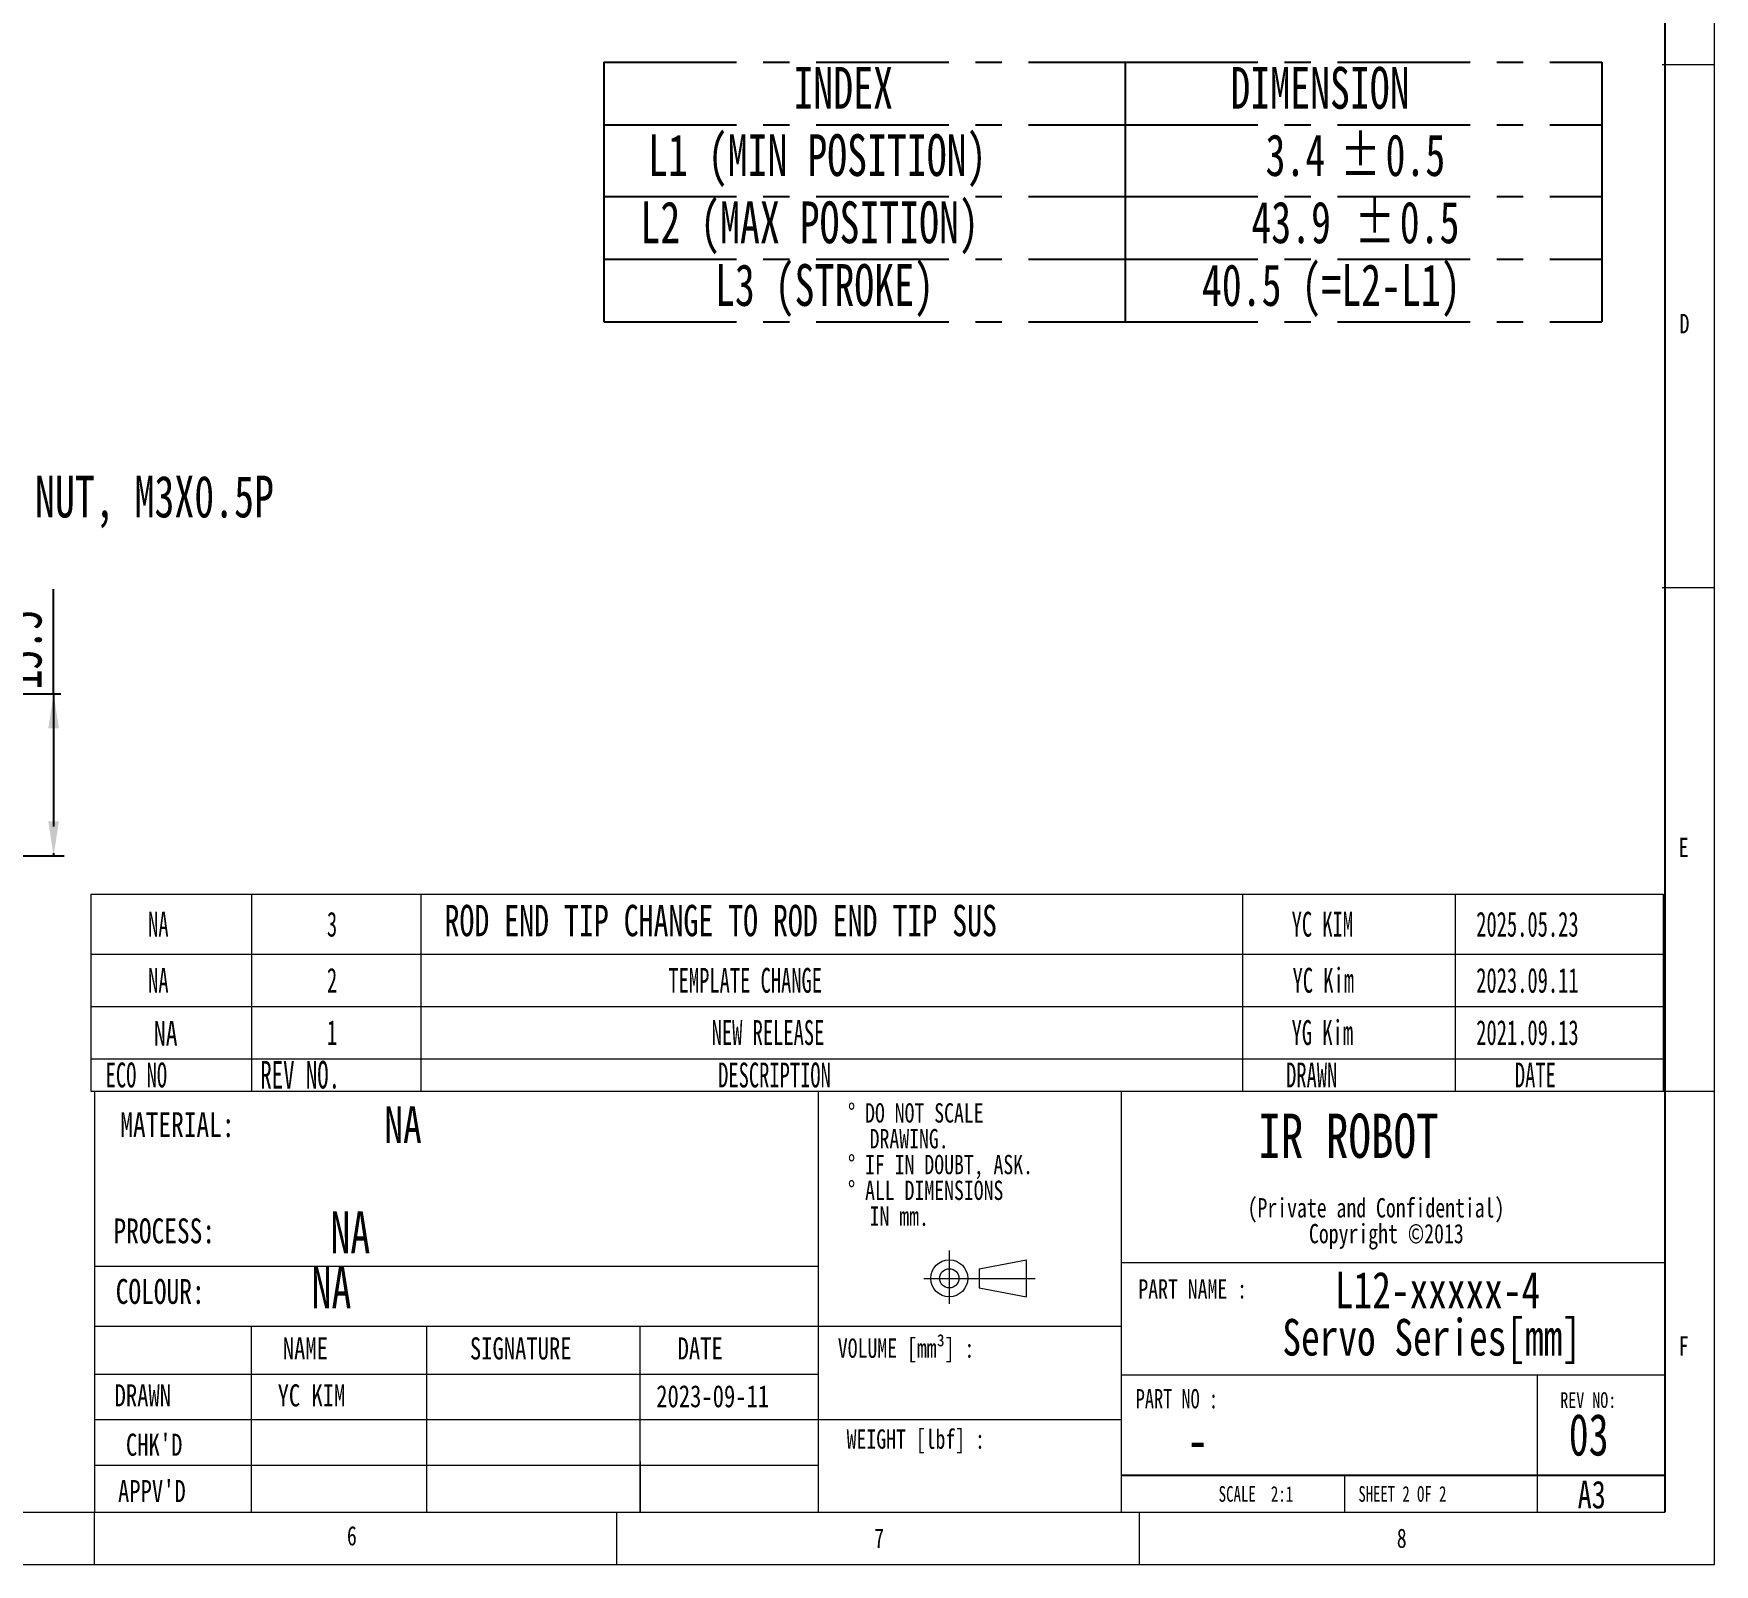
# Paper-space layout '시트2-ENG' of a CAD drawing. Header units: millimetres. Extents: x 5 to 415, y 5 to 292.
# Drawn here: x 254.2 to 415, y 5 to 151.5 of the extents above; entities that cross this region are included whole.
import ezdxf

# ---------------------------------------------------------------- set-up
doc = ezdxf.new("R2010")
doc.units = ezdxf.units.MM
doc.linetypes.add('CENTERX2', pattern=[20.32, 12.7, -2.54, 2.54, -2.54])
doc.layers.add('CENTER_LINE', color=7, linetype='CENTERX2')
doc.layers.add('NOTES', color=7, linetype='Continuous')
doc.styles.add('SLDTEXTSTYLE0', font='TXT', dxfattribs={"width": 0.7})
doc.styles.add('SLDTEXTSTYLE3', font='TXT', dxfattribs={"width": 0.75})
doc.styles.add('SLDTEXTSTYLE4', font='TXT', dxfattribs={"width": 0.6875})
doc.styles.add('SLDTEXTSTYLE5', font='TXT', dxfattribs={"width": 0.694444})
doc.styles.add('SLDTEXTSTYLE6', font='TXT', dxfattribs={"width": 0.605})
doc.dimstyles.new('SLDDIMSTYLE5', dxfattribs={"dimtxt": 4, "dimasz": 3.302, "dimexe": 0, "dimexo": 0.0625, "dimgap": 1, "dimtad": 1, "dimdec": 1, "dimrnd": 1e-09, "dimzin": 12, "dimdsep": 46, "dimtxsty": 'SLDTEXTSTYLE0', "dimsah": 1, "dimcen": 0.09, "dimadec": 0, "dimazin": 3, "dimtfac": 1, "dimtdec": 1, "dimtofl": 0, "dimtmove": 0, "dimatfit": 3, "dimfxl": 1, "dimfrac": 2, "dimtolj": 1, "dimtzin": 12, "dimarcsym": 0})

# ---------------------------------------------------------------- blocks, each defined once
blk = doc.blocks.new('SW_NOTE_0_13')
at = {"color": 0, "linetype": 'Continuous', "lineweight": 0, "char_height": 1.8521, "attachment_point": 2, "style": 'SLDTEXTSTYLE3'}
for s, insert in [('(Private and Confidential)', (15.4, 2.39)), ('Copyright ©2013', (16.39, -0.08))]:
    blk.add_mtext(s, dxfattribs=dict(at, insert=insert))
blk = doc.blocks.new('SW_NOTE_0_14')
at = {"color": 0, "linetype": 'Continuous', "lineweight": 0, "char_height": 3.5, "attachment_point": 2, "style": 'SLDTEXTSTYLE3'}
for s, insert in [('L12-xxxxx-4', (11.81, 4.51)), ('Servo Series[mm]', (11.25, -0.01))]:
    blk.add_mtext(s, dxfattribs=dict(at, insert=insert))
blk = doc.blocks.new('SW_NOTE_0_15')
at = {"color": 0, "linetype": 'Continuous', "lineweight": 0, "attachment_point": 1, "style": 'SLDTEXTSTYLE3'}
for s, insert, char_height in [('%%d DO NOT SCALE', (0, 2.39), 1.8521), ('DRAWING.', (2.08, -0.08), 1.852), ('%%d IF IN DOUBT, ASK.', (0, -2.55), 1.8521), ('%%d ALL DIMENSIONS', (0, -5.02), 1.8521), ('IN mm.', (2.08, -7.49), 1.852)]:
    blk.add_mtext(s, dxfattribs=dict(at, insert=insert, char_height=char_height))
blk = doc.blocks.new('SW_TABLEANNOTATION_2')
at = {"layer": 'CENTER_LINE', "color": 0}
for p, q in [((0, 0), (0, -6)), ((0, 0), (49.88, 0)), ((49.88, 0), (49.88, -6)), ((49.88, 0), (95.48, 0)), ((95.48, 0), (95.48, -6)), ((0, -6), (0, -12.87)), ((0, -6), (49.88, -6)), ((49.88, -6), (49.88, -12.87)), ((49.88, -6), (95.48, -6)), ((95.48, -6), (95.48, -12.87)), ((0, -12.87), (0, -18.87)), ((0, -12.87), (49.88, -12.87)), ((49.88, -12.87), (49.88, -18.87)), ((49.88, -12.87), (95.48, -12.87)), ((95.48, -12.87), (95.48, -18.87)), ((0, -18.87), (0, -24.87)), ((0, -18.87), (49.88, -18.87)), ((49.88, -18.87), (49.88, -24.87)), ((49.88, -18.87), (95.48, -18.87)), ((95.48, -18.87), (95.48, -24.87)), ((0, -24.87), (49.88, -24.87)), ((49.88, -24.87), (95.48, -24.87))]:
    blk.add_line(p, q, dxfattribs=at)
at = {"layer": 'CENTER_LINE', "color": 0, "char_height": 4, "attachment_point": 1, "style": 'SLDTEXTSTYLE0'}
for s, insert in [('INDEX', (18.15, -0.47)), ('DIMENSION', (59.96, -0.47)), ('L1 (MIN POSITION)', (4.24, -6.91)), ('3.4', (63.32, -6.91)), ('%%p', (70.5, -6.91)), ('0.5', (74.8, -6.91)), ('L2 (MAX POSITION)', (3.51, -13.34)), ('43.9', (61.96, -13.34)), ('%%p', (71.86, -13.34)), ('0.5', (76.16, -13.34)), ('L3 (STROKE)', (10.64, -19.34)), ('40.5 (=L2-L1)', (57.23, -19.34))]:
    blk.add_mtext(s, dxfattribs=dict(at, insert=insert))
blk = doc.blocks.new('SW_TABLEANNOTATION_3')
at = {"color": 0, "linetype": 'Continuous', "lineweight": 18}
for p, q in [((0, 0), (0, -5.74)), ((0, 0), (15.39, 0)), ((15.39, 0), (15.39, -5.74)), ((15.39, 0), (31.57, 0)), ((31.57, 0), (31.57, -5.74)), ((31.57, 0), (110.19, 0)), ((110.19, 0), (110.19, -5.74)), ((110.19, 0), (130.56, 0)), ((130.56, 0), (130.56, -5.74)), ((130.56, 0), (150.44, 0)), ((150.44, 0), (150.44, -5.74)), ((0, -5.74), (0, -10.74)), ((0, -5.74), (15.39, -5.74)), ((15.39, -5.74), (15.39, -10.74)), ((15.39, -5.74), (31.57, -5.74)), ((31.57, -5.74), (31.57, -10.74)), ((31.57, -5.74), (110.19, -5.74)), ((110.19, -5.74), (110.19, -10.74)), ((110.19, -5.74), (130.56, -5.74)), ((130.56, -5.74), (130.56, -10.74)), ((130.56, -5.74), (150.44, -5.74)), ((150.44, -5.74), (150.44, -10.74)), ((0, -10.74), (0, -15.74)), ((0, -10.74), (15.39, -10.74)), ((15.39, -10.74), (15.39, -15.74)), ((15.39, -10.74), (31.57, -10.74)), ((31.57, -10.74), (31.57, -15.74)), ((31.57, -10.74), (110.19, -10.74)), ((110.19, -10.74), (110.19, -15.74)), ((110.19, -10.74), (130.56, -10.74)), ((130.56, -10.74), (130.56, -15.74)), ((130.56, -10.74), (150.44, -10.74)), ((150.44, -10.74), (150.44, -15.74)), ((0, -15.74), (0, -18.86)), ((0, -15.74), (15.39, -15.74)), ((15.39, -15.74), (15.39, -18.86)), ((15.39, -15.74), (31.57, -15.74)), ((31.57, -15.74), (31.57, -18.86)), ((31.57, -15.74), (110.19, -15.74)), ((110.19, -15.74), (110.19, -18.86)), ((110.19, -15.74), (130.56, -15.74)), ((130.56, -15.74), (130.56, -18.86)), ((130.56, -15.74), (150.44, -15.74)), ((150.44, -15.74), (150.44, -18.86)), ((0, -18.86), (15.39, -18.86)), ((15.39, -18.86), (31.57, -18.86)), ((31.57, -18.86), (110.19, -18.86)), ((110.19, -18.86), (130.56, -18.86)), ((130.56, -18.86), (150.44, -18.86))]:
    blk.add_line(p, q, dxfattribs=at)
at = {"color": 0, "linetype": 'Continuous', "lineweight": 0, "attachment_point": 1}
for s, insert, char_height, style in [('ROD END TIP CHANGE TO ROD END TIP SUS', (33.85, -1.02), 3, 'SLDTEXTSTYLE0'), ('NA', (5.49, -1.68), 2.381, 'SLDTEXTSTYLE6'), ('3', (22.6, -1.68), 2.38, 'SLDTEXTSTYLE6'), ('YC KIM', (114.9, -1.68), 2.381, 'SLDTEXTSTYLE6'), ('2025.05.23', (132.56, -1.68), 2.381, 'SLDTEXTSTYLE6'), ('NA', (5.49, -7.05), 2.381, 'SLDTEXTSTYLE6'), ('2', (22.6, -7.05), 2.38, 'SLDTEXTSTYLE6'), ('TEMPLATE CHANGE', (55.27, -7.05), 2.3813, 'SLDTEXTSTYLE6'), ('YC Kim', (114.99, -7.05), 2.381, 'SLDTEXTSTYLE6'), ('2023.09.11', (132.56, -7.05), 2.381, 'SLDTEXTSTYLE6'), ('NA', (6.04, -12.12), 2.381, 'SLDTEXTSTYLE0'), ('1', (22.6, -12.05), 2.38, 'SLDTEXTSTYLE6'), ('NEW RELEASE', (59.41, -12.05), 2.3813, 'SLDTEXTSTYLE6'), ('YG Kim', (114.9, -12.05), 2.381, 'SLDTEXTSTYLE6'), ('2021.09.13', (132.56, -12.05), 2.381, 'SLDTEXTSTYLE6'), ('ECO NO', (1.43, -16.11), 2.381, 'SLDTEXTSTYLE6'), ('REV NO.', (16.23, -15.95), 2.646, 'SLDTEXTSTYLE6'), ('DESCRIPTION', (60.03, -16.11), 2.3813, 'SLDTEXTSTYLE6'), ('DRAWN', (114.37, -16.11), 2.381, 'SLDTEXTSTYLE6'), ('DATE', (136.26, -16.11), 2.381, 'SLDTEXTSTYLE6')]:
    blk.add_mtext(s, dxfattribs=dict(at, insert=insert, char_height=char_height, style=style))
blk = doc.blocks.new('_D_57')
at = {"layer": 'CENTER_LINE'}
for p, q in [((256.1, 88.32), (256.1, 98.32)), ((244.08, 88.32), (257.1, 88.32)), ((256.1, 88.32), (256.1, 72.8)), ((245.55, 72.8), (257.1, 72.8))]:
    blk.add_line(p, q, dxfattribs=at)
for points in [[(256.1, 88.32), (255.59, 85.02), (256.61, 85.02)], [(256.1, 72.8), (256.61, 76.1), (255.59, 76.1)]]:
    blk.add_solid(points, dxfattribs=at)
at = {"layer": 'CENTER_LINE', "insert": (250.95, 88.73), "char_height": 4, "attachment_point": 1, "rotation": 90, "style": 'SLDTEXTSTYLE0'}
blk.add_mtext('15.5', dxfattribs=at)
blk = doc.blocks.new('SW_NOTE_0_19')
at = {"layer": 'CENTER_LINE', "color": 0, "insert": (0.51, 2.39), "char_height": 4, "attachment_point": 1, "style": 'SLDTEXTSTYLE0'}
blk.add_mtext('NUT, M3X0.5P', dxfattribs=at)

psp = doc.layouts.new('시트2-ENG')

# ---------------------------------------------------------------- linework, layer by layer
at = {"color": 7, "linetype": 'Continuous', "lineweight": 18}
for p, q in [((415, 5), (415, 292)), ((415, 148.5), (410, 148.5)), ((410, 98.5), (415, 98.5)), ((260, 50.271), (260, 10)), ((415, 50.271), (260, 50.271)), ((329.265, 50.271), (329.265, 10)), ((358.254, 50.271), (358.254, 10)), ((344.668, 33.297), (349.181, 34.143)), ((349.181, 30.608), (349.181, 34.143)), ((410.25, 33.844), (358.254, 33.844)), ((260, 33.55), (329.265, 33.55)), ((344.668, 33.297), (344.668, 31.454)), ((344.668, 31.454), (349.181, 30.608)), ((275.001, 27.796), (275.001, 10)), ((291.778, 27.796), (291.778, 10)), ((312.217, 10), (312.217, 27.796)), ((329.265, 23.158), (260, 23.158)), ((398.074, 10), (398.074, 23.123)), ((358.254, 18.822), (260, 18.822)), ((260, 14.481), (329.265, 14.481)), ((312.217, 14.859), (312.217, 10)), ((379.611, 13.419), (379.611, 10)), ((10, 10), (410.25, 10)), ((260, 5), (260, 10)), ((310, 5), (310, 10)), ((360, 5), (360, 10)), ((5, 5), (415, 5))]:
    psp.add_line(p, q, dxfattribs=at)
at = {"color": 7, "linetype": 'CENTERX2', "lineweight": 18}
for p, q in [((341.798, 35.054), (341.798, 29.936)), ((339.361, 32.376), (350.023, 32.376))]:
    psp.add_line(p, q, dxfattribs=at)
at = {"color": 7, "linetype": 'Continuous', "lineweight": 18}
for radius in [1.767, 0.922]:
    psp.add_circle((341.798, 32.376), radius, dxfattribs=at)
at = {"layer": 'NOTES', "color": 7}
for p, q in [((410.25, 287), (410.25, 10)), ((410.25, 13.496), (358.254, 13.496))]:
    psp.add_line(p, q, dxfattribs=at)
at = {"layer": 'NOTES', "color": 7, "linetype": 'Continuous', "lineweight": 18}
for p, q in [((260, 27.801), (358.254, 27.801)), ((410.25, 23.123), (358.254, 23.123))]:
    psp.add_line(p, q, dxfattribs=at)

# ---------------------------------------------------------------- block references
at = {"color": 7, "linetype": 'Continuous', "lineweight": 0}
for name, p in [('SW_TABLEANNOTATION_3', (259.652, 69.138)), ('SW_NOTE_0_15', (332.098, 46.744)), ('SW_NOTE_0_13', (367.225, 37.663)), ('SW_NOTE_0_14', (376.702, 28.497))]:
    psp.add_blockref(name, p, dxfattribs=at)
at = {"layer": 'CENTER_LINE'}
for name, p in [('SW_TABLEANNOTATION_2', (308.737, 148.779)), ('SW_NOTE_0_19', (253.812, 106.805))]:
    psp.add_blockref(name, p, dxfattribs=at)

# ---------------------------------------------------------------- texts
at = {"color": 7, "linetype": 'Continuous', "lineweight": 0}
for s, insert, char_height, attachment_point, style in [('D', (411.667, 124.668), 1.852, 1, 'SLDTEXTSTYLE3'), ('E', (411.586, 74.537), 1.852, 1, 'SLDTEXTSTYLE3'), ('MATERIAL:', (262.479, 48.278), 2.3813, 1, 'SLDTEXTSTYLE3'), ('NA', (289.535, 48.832), 3.5, 2, 'SLDTEXTSTYLE3'), ('PROCESS:', (261.829, 38.108), 2.3813, 1, 'SLDTEXTSTYLE3'), ('PART NAME :', (359.887, 32.29), 1.85208, 1, 'SLDTEXTSTYLE3'), ('NAME', (278.027, 26.726), 2.1167, 1, 'SLDTEXTSTYLE3'), ('SIGNATURE', (295.935, 26.726), 2.1167, 1, 'SLDTEXTSTYLE3'), ('DATE', (315.804, 26.726), 2.1167, 1, 'SLDTEXTSTYLE3'), ('VOLUME [mm³] :', (331.133, 26.622), 1.85208, 1, 'SLDTEXTSTYLE3'), ('DRAWN', (261.937, 22.233), 2.1167, 1, 'SLDTEXTSTYLE3'), ('2023-09-11', (313.76, 22.154), 2.1167, 1, 'SLDTEXTSTYLE3'), ('REV NO:', (400.257, 21.476), 1.5, 1, 'SLDTEXTSTYLE3'), ("CHK'D", (263.024, 17.51), 2.1167, 1, 'SLDTEXTSTYLE3'), ('-', (365.556, 18.906), 4, 2, 'SLDTEXTSTYLE3'), ("APPV'D", (262.263, 13.079), 2.1167, 1, 'SLDTEXTSTYLE3'), ('A3', (401.912, 13.007), 2.6458, 1, 'SLDTEXTSTYLE3'), ('SCALE  2:1', (367.564, 12.491), 1.5, 1, 'SLDTEXTSTYLE0'), ('SHEET 2 OF 2', (380.942, 12.491), 1.5, 1, 'SLDTEXTSTYLE4')]:
    psp.add_mtext(s, dxfattribs=dict(at, insert=insert, char_height=char_height, attachment_point=attachment_point, style=style))
at = {"layer": 'CENTER_LINE', "char_height": 4, "attachment_point": 1, "style": 'SLDTEXTSTYLE0'}
for s, insert in [('NA', (282.586, 38.782)), ('NA', (280.782, 33.508)), ('03', (401.069, 19.417))]:
    psp.add_mtext(s, dxfattribs=dict(at, insert=insert))
at = {"layer": 'NOTES', "attachment_point": 1}
for s, insert, char_height, style in [('IR ROBOT', (371.345, 48.136), 4.2333, 'SLDTEXTSTYLE3'), ('COLOUR:', (262.046, 32.312), 2.3813, 'SLDTEXTSTYLE3'), ('F', (411.586, 26.839), 1.852, 'SLDTEXTSTYLE3'), ('YC KIM', (277.535, 22.233), 2.1167, 'SLDTEXTSTYLE3'), ('PART NO :', (359.636, 21.78), 1.8521, 'SLDTEXTSTYLE5'), ('WEIGHT [lbf] :', (331.976, 17.919), 1.85208, 'SLDTEXTSTYLE3'), ('6', (284.167, 8.668), 1.852, 'SLDTEXTSTYLE3'), ('7', (334.613, 8.434), 1.852, 'SLDTEXTSTYLE3'), ('8', (384.613, 8.434), 1.852, 'SLDTEXTSTYLE3')]:
    psp.add_mtext(s, dxfattribs=dict(at, insert=insert, char_height=char_height, style=style))

# ---------------------------------------------------------------- dimensions: what is measured, and where the dimension line sits
at = {"layer": 'CENTER_LINE'}
dim = psp.add_linear_dim(base=(256.102, 72.803), p1=(243.082, 88.323), p2=(244.552, 72.803), angle=90, dimstyle='SLDDIMSTYLE5', dxfattribs=at)
dim.commit()
dim.dimension.update_dxf_attribs({"geometry": '_D_57', "text_midpoint": (256.102, 93.525), "dimtype": 160})

doc.saveas('drawing.dxf')
